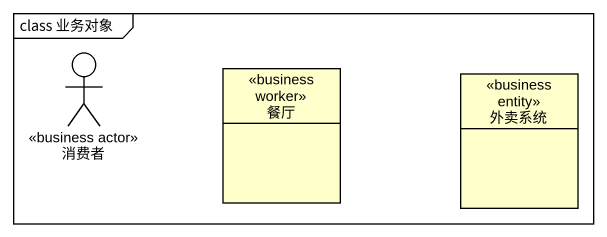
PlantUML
@startuml
mainframe class 业务对象
allowmixing
hide circle
hide empty members
actor 消费者 <<business actor>>
class 餐厅 <<business worker>>
class 外卖系统 <<business entity>>
@enduml
